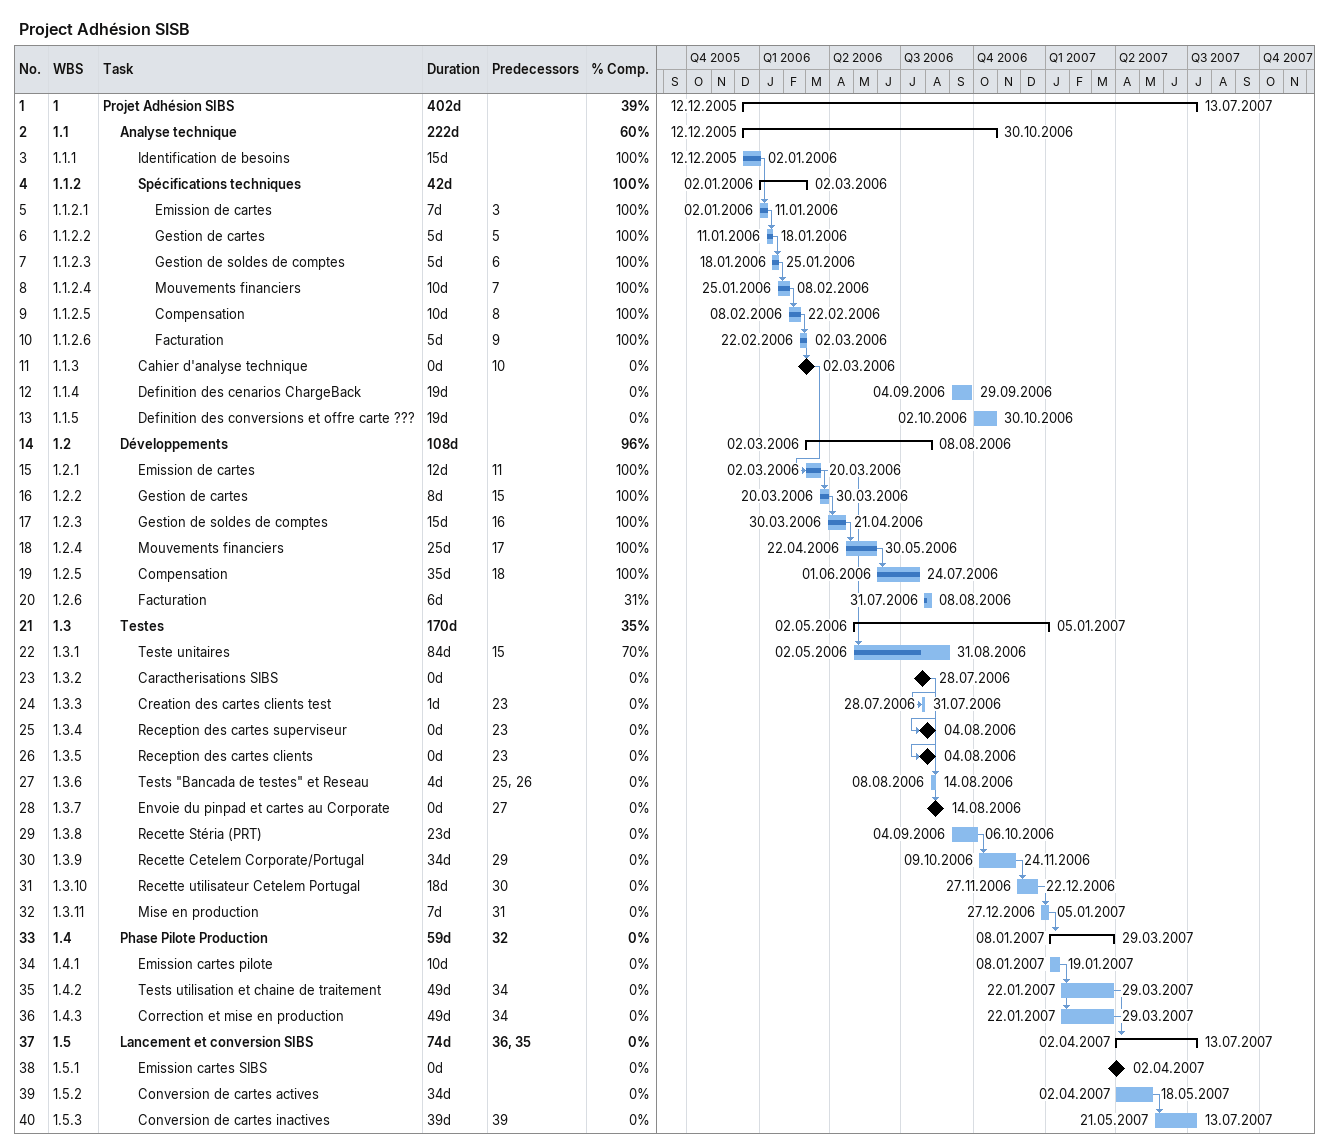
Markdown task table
Project Adhésion SISB

| ID | WBS | Task | Duration | Start | Finish | Predecessors | % complete |
|---|---|---|---|---|---|---|---|
| 1 | 1 | **Projet Adhésion SIBS** | 402d | 2005-12-12 | 2007-07-13 |  | 39 |
| 2 | 1.1 | **Analyse technique** | 222d | 2005-12-12 | 2006-10-30 |  | 60 |
| 3 | 1.1.1 | Identification de besoins | 15d | 2005-12-12 | 2006-01-02 |  | 100 |
| 4 | 1.1.2 | **Spécifications techniques** | 42d | 2006-01-02 | 2006-03-02 |  | 100 |
| 5 | 1.1.2.1 | Emission de cartes | 7d | 2006-01-02 | 2006-01-11 | 3 | 100 |
| 6 | 1.1.2.2 | Gestion de cartes | 5d | 2006-01-11 | 2006-01-18 | 5 | 100 |
| 7 | 1.1.2.3 | Gestion de soldes de comptes | 5d | 2006-01-18 | 2006-01-25 | 6 | 100 |
| 8 | 1.1.2.4 | Mouvements financiers | 10d | 2006-01-25 | 2006-02-08 | 7 | 100 |
| 9 | 1.1.2.5 | Compensation | 10d | 2006-02-08 | 2006-02-22 | 8 | 100 |
| 10 | 1.1.2.6 | Facturation | 5d | 2006-02-22 | 2006-03-02 | 9 | 100 |
| 11 | 1.1.3 | Cahier d'analyse technique | 0d | 2006-03-02 | 2006-03-02 | 10 | 0 |
| 12 | 1.1.4 | Definition des cenarios ChargeBack | 19d | 2006-09-04 | 2006-09-29 |  | 0 |
| 13 | 1.1.5 | Definition des conversions et offre carte ??? | 19d | 2006-10-02 | 2006-10-30 |  | 0 |
| 14 | 1.2 | **Développements** | 108d | 2006-03-02 | 2006-08-08 |  | 96 |
| 15 | 1.2.1 | Emission de cartes | 12d | 2006-03-02 | 2006-03-20 | 11 | 100 |
| 16 | 1.2.2 | Gestion de cartes | 8d | 2006-03-20 | 2006-03-30 | 15 | 100 |
| 17 | 1.2.3 | Gestion de soldes de comptes | 15d | 2006-03-30 | 2006-04-21 | 16 | 100 |
| 18 | 1.2.4 | Mouvements financiers | 25d | 2006-04-22 | 2006-05-30 | 17 | 100 |
| 19 | 1.2.5 | Compensation | 35d | 2006-06-01 | 2006-07-24 | 18 | 100 |
| 20 | 1.2.6 | Facturation | 6d | 2006-07-31 | 2006-08-08 |  | 31 |
| 21 | 1.3 | **Testes** | 170d | 2006-05-02 | 2007-01-05 |  | 35 |
| 22 | 1.3.1 | Teste unitaires | 84d | 2006-05-02 | 2006-08-31 | 15 | 70 |
| 23 | 1.3.2 | Caractherisations SIBS | 0d | 2006-07-28 | 2006-07-28 |  | 0 |
| 24 | 1.3.3 | Creation des cartes clients test | 1d | 2006-07-28 | 2006-07-31 | 23 | 0 |
| 25 | 1.3.4 | Reception des cartes superviseur | 0d | 2006-08-04 | 2006-08-04 | 23 | 0 |
| 26 | 1.3.5 | Reception des cartes clients | 0d | 2006-08-04 | 2006-08-04 | 23 | 0 |
| 27 | 1.3.6 | Tests "Bancada de testes" et Reseau | 4d | 2006-08-08 | 2006-08-14 | 25, 26 | 0 |
| 28 | 1.3.7 | Envoie du pinpad et cartes au Corporate | 0d | 2006-08-14 | 2006-08-14 | 27 | 0 |
| 29 | 1.3.8 | Recette Stéria (PRT) | 23d | 2006-09-04 | 2006-10-06 |  | 0 |
| 30 | 1.3.9 | Recette Cetelem Corporate/Portugal | 34d | 2006-10-09 | 2006-11-24 | 29 | 0 |
| 31 | 1.3.10 | Recette utilisateur Cetelem Portugal | 18d | 2006-11-27 | 2006-12-22 | 30 | 0 |
| 32 | 1.3.11 | Mise en production | 7d | 2006-12-27 | 2007-01-05 | 31 | 0 |
| 33 | 1.4 | **Phase Pilote Production** | 59d | 2007-01-08 | 2007-03-29 | 32 | 0 |
| 34 | 1.4.1 | Emission cartes pilote | 10d | 2007-01-08 | 2007-01-19 |  | 0 |
| 35 | 1.4.2 | Tests utilisation et chaine de traitement | 49d | 2007-01-22 | 2007-03-29 | 34 | 0 |
| 36 | 1.4.3 | Correction et mise en production | 49d | 2007-01-22 | 2007-03-29 | 34 | 0 |
| 37 | 1.5 | **Lancement et conversion SIBS** | 74d | 2007-04-02 | 2007-07-13 | 36, 35 | 0 |
| 38 | 1.5.1 | Emission cartes SIBS | 0d | 2007-04-02 | 2007-04-02 |  | 0 |
| 39 | 1.5.2 | Conversion de cartes actives | 34d | 2007-04-02 | 2007-05-18 |  | 0 |
| 40 | 1.5.3 | Conversion de cartes inactives | 39d | 2007-05-21 | 2007-07-13 | 39 | 0 |
